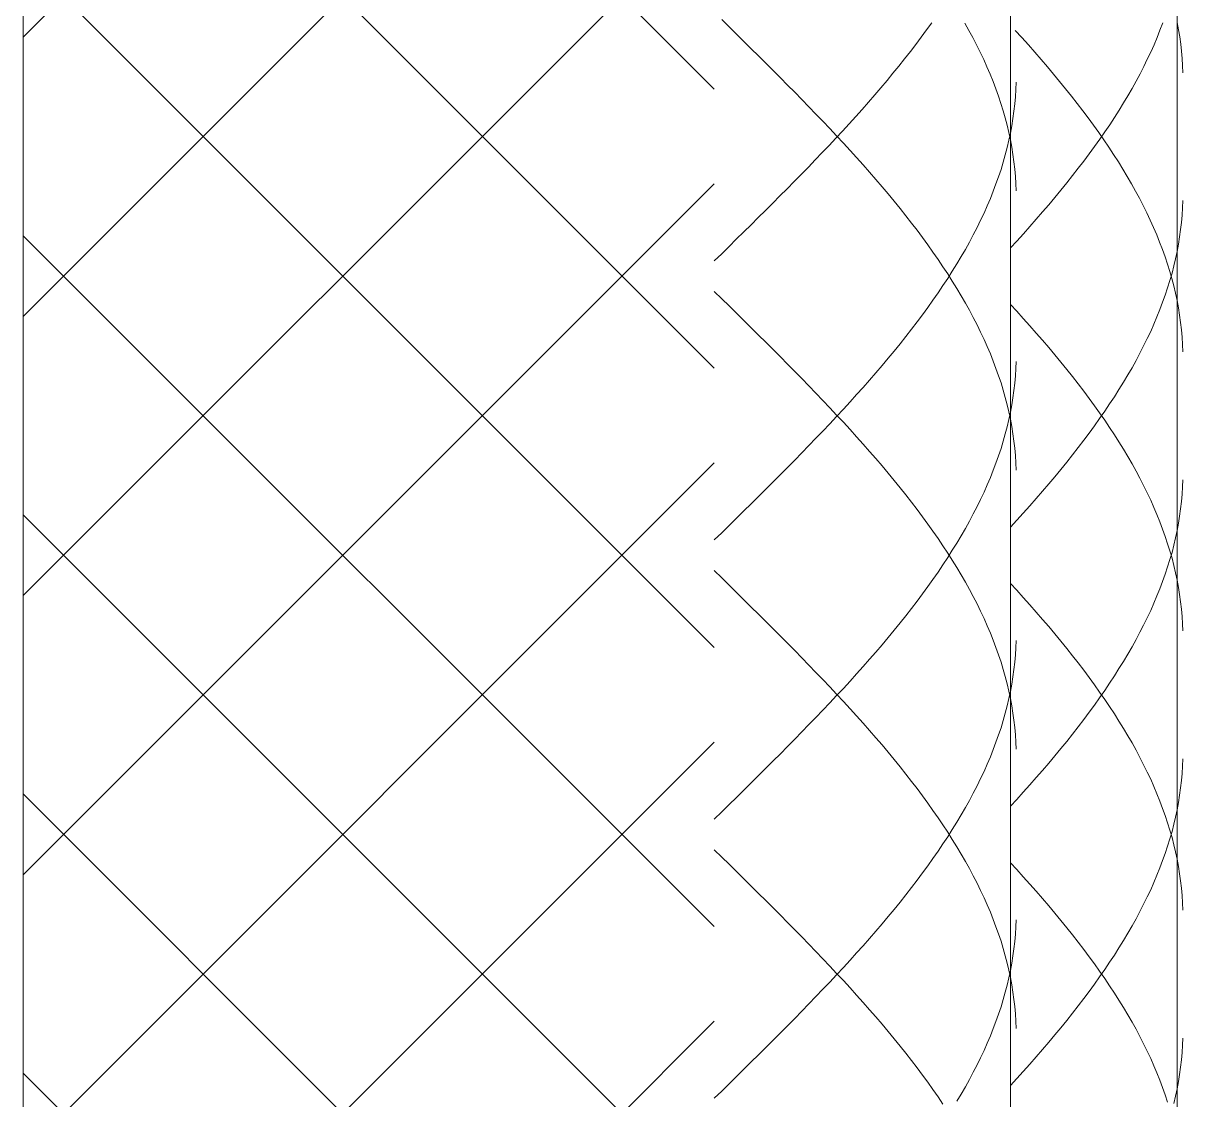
# Model space of a CAD drawing. Header units: millimetres. Extents: x -13140 to 14823, y 100 to 6213.
# Drawn here: x -3827.6 to -3710.1, y 1378.7 to 1487.8 of the extents above; entities that cross this region are included whole.
import ezdxf

# ---------------------------------------------------------------- set-up
doc = ezdxf.new("R2010")
doc.units = ezdxf.units.MM
doc.layers.add('E-LITE-EQPM', color=33, linetype='Continuous', lineweight=9)
doc.layers.add('I-FURN', color=30, linetype='Continuous', lineweight=9)

# ---------------------------------------------------------------- blocks, each defined once
blk = doc.blocks.new('CABECEIRA - CABECEIRA-4354618-ELEVAÇÃO 2 SUÍTE')
at = {"layer": 'I-FURN', "color": 55}
blk.add_line((4025.38, 200), (4025.38, 1600), dxfattribs=at)
blk = doc.blocks.new('FP_37-ELEVAÇÃO 2 SUÍTE')
at = {"layer": 'E-LITE-EQPM'}
for p, q in [((4125.38, 1260), (4125.38, 1490)), ((4096.88, 1487.39), (4096.13, 1488.13)), ((4097.63, 1486.66), (4096.88, 1487.39)), ((4116.35, 1486.34), (4116.88, 1487.08)), ((4116.88, 1487.08), (4117.41, 1487.81)), ((4121.17, 1487.04), (4120.76, 1487.78)), ((4121.57, 1486.3), (4121.17, 1487.04)), ((4098.38, 1485.92), (4097.63, 1486.66)), ((4099.12, 1485.18), (4098.38, 1485.92)), ((4115.8, 1485.61), (4116.35, 1486.34)), ((4121.95, 1485.56), (4121.57, 1486.3)), ((4099.87, 1484.45), (4099.12, 1485.18)), ((4114.66, 1484.15), (4115.24, 1484.88)), ((4115.24, 1484.88), (4115.8, 1485.61)), ((4122.32, 1484.82), (4121.95, 1485.56)), ((4122.67, 1484.08), (4122.32, 1484.82)), ((4100.61, 1483.71), (4099.87, 1484.45)), ((4101.35, 1482.97), (4100.61, 1483.71)), ((4114.08, 1483.42), (4114.66, 1484.15)), ((4123, 1483.34), (4122.67, 1484.08)), ((4102.08, 1482.24), (4101.35, 1482.97)), ((4112.88, 1481.96), (4113.48, 1482.69)), ((4113.48, 1482.69), (4114.08, 1483.42)), ((4123.31, 1482.6), (4123, 1483.34)), ((4123.61, 1481.86), (4123.31, 1482.6)), ((4102.81, 1481.5), (4102.08, 1482.24)), ((4103.54, 1480.77), (4102.81, 1481.5)), ((4111.64, 1480.5), (4112.26, 1481.23)), ((4112.26, 1481.23), (4112.88, 1481.96)), ((4123.89, 1481.12), (4123.61, 1481.86)), ((4124.16, 1480.38), (4123.89, 1481.12)), ((4125.93, 1481.05), (4125.95, 1481.79)), ((4104.26, 1480.03), (4103.54, 1480.77)), ((4104.97, 1479.29), (4104.26, 1480.03)), ((4111, 1479.77), (4111.64, 1480.5)), ((4124.4, 1479.64), (4124.16, 1480.38)), ((4125.81, 1479.58), (4125.88, 1480.31)), ((4125.88, 1480.31), (4125.93, 1481.05)), ((4105.68, 1478.56), (4104.97, 1479.29)), ((4109.7, 1478.3), (4110.36, 1479.03)), ((4110.36, 1479.03), (4111, 1479.77)), ((4124.63, 1478.9), (4124.4, 1479.64)), ((4124.84, 1478.16), (4124.63, 1478.9)), ((4125.63, 1478.11), (4125.73, 1478.84)), ((4125.73, 1478.84), (4125.81, 1479.58)), ((4106.39, 1477.82), (4105.68, 1478.56)), ((4107.08, 1477.08), (4106.39, 1477.82)), ((4109.04, 1477.57), (4109.7, 1478.3)), ((4125.04, 1477.42), (4124.84, 1478.16)), ((4125.51, 1477.37), (4125.63, 1478.11)), ((4107.77, 1476.35), (4107.08, 1477.08)), ((4107.69, 1476.11), (4108.37, 1476.84)), ((4108.37, 1476.84), (4109.04, 1477.57)), ((4125.21, 1476.68), (4125.04, 1477.42)), ((4125.37, 1475.94), (4125.21, 1476.68)), ((4125.22, 1475.9), (4125.37, 1476.63)), ((4125.37, 1476.63), (4125.51, 1477.37)), ((4106.31, 1474.65), (4107, 1475.38)), ((4107, 1475.38), (4107.69, 1476.11)), ((4108.46, 1475.61), (4107.77, 1476.35)), ((4109.13, 1474.88), (4108.46, 1475.61)), ((4125.05, 1475.16), (4125.22, 1475.9)), ((4125.51, 1475.2), (4125.37, 1475.94)), ((4105.61, 1473.92), (4106.31, 1474.65)), ((4109.8, 1474.14), (4109.13, 1474.88)), ((4110.45, 1473.4), (4109.8, 1474.14)), ((4124.65, 1473.69), (4124.85, 1474.42)), ((4124.85, 1474.42), (4125.05, 1475.16)), ((4125.63, 1474.46), (4125.51, 1475.2)), ((4125.73, 1473.72), (4125.63, 1474.46)), ((4104.2, 1472.46), (4104.91, 1473.19)), ((4104.91, 1473.19), (4105.61, 1473.92)), ((4111.1, 1472.67), (4110.45, 1473.4)), ((4124.17, 1472.21), (4124.42, 1472.95)), ((4124.42, 1472.95), (4124.65, 1473.69)), ((4125.81, 1472.98), (4125.73, 1473.72)), ((4125.88, 1472.24), (4125.81, 1472.98)), ((4102.76, 1470.99), (4103.48, 1471.72)), ((4103.48, 1471.72), (4104.2, 1472.46)), ((4111.74, 1471.93), (4111.1, 1472.67)), ((4112.37, 1471.19), (4111.74, 1471.93)), ((4123.91, 1471.48), (4124.17, 1472.21)), ((4125.92, 1471.51), (4125.88, 1472.24)), ((4102.03, 1470.26), (4102.76, 1470.99)), ((4112.99, 1470.46), (4112.37, 1471.19)), ((4123.34, 1470.01), (4123.63, 1470.74)), ((4123.63, 1470.74), (4123.91, 1471.48)), ((4125.95, 1470.77), (4125.92, 1471.51)), ((4100.57, 1468.8), (4101.3, 1469.53)), ((4101.3, 1469.53), (4102.03, 1470.26)), ((4113.6, 1469.72), (4112.99, 1470.46)), ((4114.2, 1468.98), (4113.6, 1469.72)), ((4123.03, 1469.27), (4123.34, 1470.01)), ((4099.84, 1468.07), (4100.57, 1468.8)), ((4114.78, 1468.25), (4114.2, 1468.98)), ((4115.36, 1467.51), (4114.78, 1468.25)), ((4122.35, 1467.8), (4122.7, 1468.53)), ((4122.7, 1468.53), (4123.03, 1469.27)), ((4098.36, 1466.61), (4099.1, 1467.34)), ((4099.1, 1467.34), (4099.84, 1468.07)), ((4115.92, 1466.78), (4115.36, 1467.51)), ((4121.61, 1466.32), (4121.99, 1467.06)), ((4121.99, 1467.06), (4122.35, 1467.8)), ((4096.87, 1465.15), (4097.61, 1465.88)), ((4097.61, 1465.88), (4098.36, 1466.61)), ((4116.47, 1466.04), (4115.92, 1466.78)), ((4117, 1465.3), (4116.47, 1466.04)), ((4121.22, 1465.59), (4121.61, 1466.32)), ((4096.13, 1464.41), (4096.87, 1465.15)), ((4117.53, 1464.57), (4117, 1465.3)), ((4120.38, 1464.12), (4120.81, 1464.85)), ((4120.81, 1464.85), (4121.22, 1465.59)), ((4095.38, 1463.68), (4096.13, 1464.41)), ((4118.04, 1463.83), (4117.53, 1464.57)), ((4118.54, 1463.09), (4118.04, 1463.83)), ((4119.94, 1463.38), (4120.38, 1464.12)), ((4119.02, 1462.36), (4118.54, 1463.09)), ((4119.02, 1461.91), (4119.49, 1462.64)), ((4119.49, 1461.62), (4119.02, 1462.36)), ((4119.49, 1462.64), (4119.94, 1463.38)), ((4118.04, 1460.43), (4118.54, 1461.17)), ((4118.54, 1461.17), (4119.02, 1461.91)), ((4119.94, 1460.89), (4119.49, 1461.62)), ((4096.13, 1459.84), (4095.38, 1460.58)), ((4117.53, 1459.7), (4118.04, 1460.43)), ((4120.38, 1460.15), (4119.94, 1460.89)), ((4120.81, 1459.41), (4120.38, 1460.15)), ((4096.88, 1459.11), (4096.13, 1459.84)), ((4097.63, 1458.37), (4096.88, 1459.11)), ((4116.47, 1458.22), (4117, 1458.96)), ((4117, 1458.96), (4117.53, 1459.7)), ((4121.22, 1458.68), (4120.81, 1459.41)), ((4098.38, 1457.64), (4097.63, 1458.37)), ((4099.12, 1456.9), (4098.38, 1457.64)), ((4115.92, 1457.49), (4116.47, 1458.22)), ((4121.61, 1457.94), (4121.22, 1458.68)), ((4121.99, 1457.2), (4121.61, 1457.94)), ((4099.87, 1456.16), (4099.12, 1456.9)), ((4114.78, 1456.02), (4115.36, 1456.75)), ((4115.36, 1456.75), (4115.92, 1457.49)), ((4122.35, 1456.47), (4121.99, 1457.2)), ((4122.7, 1455.73), (4122.35, 1456.47)), ((4100.61, 1455.43), (4099.87, 1456.16)), ((4101.35, 1454.69), (4100.61, 1455.43)), ((4113.6, 1454.54), (4114.2, 1455.28)), ((4114.2, 1455.28), (4114.78, 1456.02)), ((4123.03, 1454.99), (4122.7, 1455.73)), ((4102.08, 1453.95), (4101.35, 1454.69)), ((4112.99, 1453.81), (4113.6, 1454.54)), ((4123.34, 1454.26), (4123.03, 1454.99)), ((4123.63, 1453.52), (4123.34, 1454.26)), ((4102.81, 1453.22), (4102.08, 1453.95)), ((4103.54, 1452.48), (4102.81, 1453.22)), ((4111.74, 1452.33), (4112.37, 1453.07)), ((4112.37, 1453.07), (4112.99, 1453.81)), ((4123.91, 1452.79), (4123.63, 1453.52)), ((4125.93, 1452.77), (4125.95, 1453.5)), ((4104.26, 1451.75), (4103.54, 1452.48)), ((4104.97, 1451.01), (4104.26, 1451.75)), ((4111.1, 1451.6), (4111.74, 1452.33)), ((4124.17, 1452.05), (4123.91, 1452.79)), ((4124.42, 1451.31), (4124.17, 1452.05)), ((4125.81, 1451.29), (4125.88, 1452.03)), ((4125.88, 1452.03), (4125.93, 1452.77)), ((4105.68, 1450.27), (4104.97, 1451.01)), ((4109.8, 1450.13), (4110.45, 1450.86)), ((4110.45, 1450.86), (4111.1, 1451.6)), ((4124.65, 1450.58), (4124.42, 1451.31)), ((4124.85, 1449.84), (4124.65, 1450.58)), ((4125.73, 1450.56), (4125.81, 1451.29)), ((4106.39, 1449.54), (4105.68, 1450.27)), ((4107.08, 1448.8), (4106.39, 1449.54)), ((4109.13, 1449.39), (4109.8, 1450.13)), ((4125.05, 1449.1), (4124.85, 1449.84)), ((4125.51, 1449.08), (4125.63, 1449.82)), ((4125.63, 1449.82), (4125.73, 1450.56)), ((4107.77, 1448.06), (4107.08, 1448.8)), ((4107.77, 1447.92), (4108.46, 1448.65)), ((4108.46, 1448.65), (4109.13, 1449.39)), ((4125.22, 1448.37), (4125.05, 1449.1)), ((4125.37, 1447.63), (4125.22, 1448.37)), ((4125.22, 1447.61), (4125.37, 1448.35)), ((4125.37, 1448.35), (4125.51, 1449.08)), ((4106.39, 1446.44), (4107.08, 1447.18)), ((4107.08, 1447.18), (4107.77, 1447.92)), ((4108.46, 1447.33), (4107.77, 1448.06)), ((4109.13, 1446.59), (4108.46, 1447.33)), ((4125.05, 1446.88), (4125.22, 1447.61)), ((4125.51, 1446.9), (4125.37, 1447.63)), ((4105.68, 1445.71), (4106.39, 1446.44)), ((4109.8, 1445.85), (4109.13, 1446.59)), ((4124.65, 1445.4), (4124.85, 1446.14)), ((4124.85, 1446.14), (4125.05, 1446.88)), ((4125.63, 1446.16), (4125.51, 1446.9)), ((4125.73, 1445.42), (4125.63, 1446.16)), ((4104.26, 1444.23), (4104.97, 1444.97)), ((4104.97, 1444.97), (4105.68, 1445.71)), ((4110.45, 1445.12), (4109.8, 1445.85)), ((4111.1, 1444.38), (4110.45, 1445.12)), ((4124.42, 1444.67), (4124.65, 1445.4)), ((4125.81, 1444.69), (4125.73, 1445.42)), ((4103.54, 1443.5), (4104.26, 1444.23)), ((4111.74, 1443.65), (4111.1, 1444.38)), ((4112.37, 1442.91), (4111.74, 1443.65)), ((4123.91, 1443.19), (4124.17, 1443.93)), ((4124.17, 1443.93), (4124.42, 1444.67)), ((4125.88, 1443.95), (4125.81, 1444.69)), ((4125.93, 1443.21), (4125.88, 1443.95)), ((4102.08, 1442.03), (4102.81, 1442.76)), ((4102.81, 1442.76), (4103.54, 1443.5)), ((4112.99, 1442.17), (4112.37, 1442.91)), ((4123.34, 1441.72), (4123.63, 1442.46)), ((4123.63, 1442.46), (4123.91, 1443.19)), ((4125.95, 1442.48), (4125.93, 1443.21)), ((4100.61, 1440.55), (4101.35, 1441.29)), ((4101.35, 1441.29), (4102.08, 1442.03)), ((4113.6, 1441.44), (4112.99, 1442.17)), ((4114.2, 1440.7), (4113.6, 1441.44)), ((4123.03, 1440.99), (4123.34, 1441.72)), ((4099.87, 1439.82), (4100.61, 1440.55)), ((4114.78, 1439.96), (4114.2, 1440.7)), ((4122.35, 1439.51), (4122.7, 1440.25)), ((4122.7, 1440.25), (4123.03, 1440.99)), ((4098.38, 1438.34), (4099.12, 1439.08)), ((4099.12, 1439.08), (4099.87, 1439.82)), ((4115.36, 1439.23), (4114.78, 1439.96)), ((4115.92, 1438.49), (4115.36, 1439.23)), ((4121.99, 1438.78), (4122.35, 1439.51)), ((4097.63, 1437.61), (4098.38, 1438.34)), ((4116.47, 1437.76), (4115.92, 1438.49)), ((4117, 1437.02), (4116.47, 1437.76)), ((4121.22, 1437.3), (4121.61, 1438.04)), ((4121.61, 1438.04), (4121.99, 1438.78)), ((4096.13, 1436.14), (4096.88, 1436.87)), ((4096.88, 1436.87), (4097.63, 1437.61)), ((4117.53, 1436.28), (4117, 1437.02)), ((4120.38, 1435.83), (4120.81, 1436.57)), ((4120.81, 1436.57), (4121.22, 1437.3)), ((4095.38, 1435.4), (4096.13, 1436.14)), ((4118.04, 1435.55), (4117.53, 1436.28)), ((4118.54, 1434.81), (4118.04, 1435.55)), ((4119.94, 1435.09), (4120.38, 1435.83)), ((4119.02, 1434.07), (4118.54, 1434.81)), ((4119.02, 1433.62), (4119.49, 1434.36)), ((4119.49, 1434.36), (4119.94, 1435.09)), ((4118.54, 1432.89), (4119.02, 1433.62)), ((4119.49, 1433.34), (4119.02, 1434.07)), ((4119.94, 1432.6), (4119.49, 1433.34)), ((4096.13, 1431.56), (4095.38, 1432.3)), ((4117.53, 1431.41), (4118.04, 1432.15)), ((4118.04, 1432.15), (4118.54, 1432.89)), ((4120.38, 1431.86), (4119.94, 1432.6)), ((4120.81, 1431.13), (4120.38, 1431.86)), ((4096.88, 1430.82), (4096.13, 1431.56)), ((4097.63, 1430.09), (4096.88, 1430.82)), ((4116.47, 1429.94), (4117, 1430.68)), ((4117, 1430.68), (4117.53, 1431.41)), ((4121.22, 1430.39), (4120.81, 1431.13)), ((4098.38, 1429.35), (4097.63, 1430.09)), ((4115.92, 1429.2), (4116.47, 1429.94)), ((4121.61, 1429.66), (4121.22, 1430.39)), ((4121.99, 1428.92), (4121.61, 1429.66)), ((4099.12, 1428.61), (4098.38, 1429.35)), ((4099.87, 1427.88), (4099.12, 1428.61)), ((4114.78, 1427.73), (4115.36, 1428.47)), ((4115.36, 1428.47), (4115.92, 1429.2)), ((4122.35, 1428.18), (4121.99, 1428.92)), ((4100.61, 1427.14), (4099.87, 1427.88)), ((4101.35, 1426.41), (4100.61, 1427.14)), ((4114.2, 1427), (4114.78, 1427.73)), ((4122.7, 1427.45), (4122.35, 1428.18)), ((4123.03, 1426.71), (4122.7, 1427.45)), ((4102.08, 1425.67), (4101.35, 1426.41)), ((4112.99, 1425.52), (4113.6, 1426.26)), ((4113.6, 1426.26), (4114.2, 1427)), ((4123.34, 1425.97), (4123.03, 1426.71)), ((4123.63, 1425.24), (4123.34, 1425.97)), ((4102.81, 1424.93), (4102.08, 1425.67)), ((4103.54, 1424.2), (4102.81, 1424.93)), ((4111.74, 1424.05), (4112.37, 1424.79)), ((4112.37, 1424.79), (4112.99, 1425.52)), ((4123.91, 1424.5), (4123.63, 1425.24)), ((4125.93, 1424.48), (4125.95, 1425.22)), ((4104.26, 1423.46), (4103.54, 1424.2)), ((4111.1, 1423.31), (4111.74, 1424.05)), ((4124.17, 1423.77), (4123.91, 1424.5)), ((4124.42, 1423.03), (4124.17, 1423.77)), ((4125.81, 1423.01), (4125.88, 1423.75)), ((4125.88, 1423.75), (4125.93, 1424.48)), ((4104.97, 1422.72), (4104.26, 1423.46)), ((4105.68, 1421.99), (4104.97, 1422.72)), ((4109.8, 1421.84), (4110.45, 1422.58)), ((4110.45, 1422.58), (4111.1, 1423.31)), ((4124.65, 1422.29), (4124.42, 1423.03)), ((4125.73, 1422.27), (4125.81, 1423.01)), ((4106.39, 1421.25), (4105.68, 1421.99)), ((4107.08, 1420.52), (4106.39, 1421.25)), ((4109.13, 1421.1), (4109.8, 1421.84)), ((4124.85, 1421.56), (4124.65, 1422.29)), ((4125.05, 1420.82), (4124.85, 1421.56)), ((4125.51, 1420.8), (4125.63, 1421.54)), ((4125.63, 1421.54), (4125.73, 1422.27)), ((4107.77, 1419.78), (4107.08, 1420.52)), ((4107.77, 1419.63), (4108.46, 1420.37)), ((4108.46, 1420.37), (4109.13, 1421.1)), ((4125.22, 1420.08), (4125.05, 1420.82)), ((4125.37, 1419.35), (4125.22, 1420.08)), ((4125.22, 1419.33), (4125.37, 1420.06)), ((4125.37, 1420.06), (4125.51, 1420.8)), ((4106.39, 1418.16), (4107.08, 1418.9)), ((4107.08, 1418.9), (4107.77, 1419.63)), ((4108.46, 1419.04), (4107.77, 1419.78)), ((4109.13, 1418.31), (4108.46, 1419.04)), ((4125.05, 1418.59), (4125.22, 1419.33)), ((4125.51, 1418.61), (4125.37, 1419.35)), ((4105.68, 1417.42), (4106.39, 1418.16)), ((4109.8, 1417.57), (4109.13, 1418.31)), ((4124.65, 1417.12), (4124.85, 1417.85)), ((4124.85, 1417.85), (4125.05, 1418.59)), ((4125.63, 1417.87), (4125.51, 1418.61)), ((4125.73, 1417.14), (4125.63, 1417.87)), ((4104.26, 1415.95), (4104.97, 1416.69)), ((4104.97, 1416.69), (4105.68, 1417.42)), ((4110.45, 1416.83), (4109.8, 1417.57)), ((4111.1, 1416.1), (4110.45, 1416.83)), ((4124.42, 1416.38), (4124.65, 1417.12)), ((4125.81, 1416.4), (4125.73, 1417.14)), ((4103.54, 1415.21), (4104.26, 1415.95)), ((4111.74, 1415.36), (4111.1, 1416.1)), ((4112.37, 1414.63), (4111.74, 1415.36)), ((4123.91, 1414.91), (4124.17, 1415.65)), ((4124.17, 1415.65), (4124.42, 1416.38)), ((4125.88, 1415.67), (4125.81, 1416.4)), ((4125.93, 1414.93), (4125.88, 1415.67)), ((4102.08, 1413.74), (4102.81, 1414.48)), ((4102.81, 1414.48), (4103.54, 1415.21)), ((4112.99, 1413.89), (4112.37, 1414.63)), ((4123.34, 1413.44), (4123.63, 1414.17)), ((4123.63, 1414.17), (4123.91, 1414.91)), ((4125.95, 1414.19), (4125.93, 1414.93)), ((4100.61, 1412.27), (4101.35, 1413.01)), ((4101.35, 1413.01), (4102.08, 1413.74)), ((4113.6, 1413.15), (4112.99, 1413.89)), ((4114.2, 1412.42), (4113.6, 1413.15)), ((4123.03, 1412.7), (4123.34, 1413.44)), ((4099.87, 1411.53), (4100.61, 1412.27)), ((4114.78, 1411.68), (4114.2, 1412.42)), ((4122.35, 1411.23), (4122.7, 1411.96)), ((4122.7, 1411.96), (4123.03, 1412.7)), ((4098.38, 1410.06), (4099.12, 1410.8)), ((4099.12, 1410.8), (4099.87, 1411.53)), ((4115.36, 1410.94), (4114.78, 1411.68)), ((4115.92, 1410.21), (4115.36, 1410.94)), ((4121.99, 1410.49), (4122.35, 1411.23)), ((4097.63, 1409.32), (4098.38, 1410.06)), ((4116.47, 1409.47), (4115.92, 1410.21)), ((4117, 1408.73), (4116.47, 1409.47)), ((4121.22, 1409.02), (4121.61, 1409.76)), ((4121.61, 1409.76), (4121.99, 1410.49)), ((4096.13, 1407.85), (4096.88, 1408.59)), ((4096.88, 1408.59), (4097.63, 1409.32)), ((4117.53, 1408), (4117, 1408.73)), ((4120.38, 1407.55), (4120.81, 1408.28)), ((4120.81, 1408.28), (4121.22, 1409.02)), ((4095.38, 1407.11), (4096.13, 1407.85)), ((4118.04, 1407.26), (4117.53, 1408)), ((4118.54, 1406.53), (4118.04, 1407.26)), ((4119.94, 1406.81), (4120.38, 1407.55)), ((4119.02, 1405.79), (4118.54, 1406.53)), ((4119.02, 1405.34), (4119.49, 1406.07)), ((4119.49, 1406.07), (4119.94, 1406.81)), ((4118.54, 1404.6), (4119.02, 1405.34)), ((4119.49, 1405.05), (4119.02, 1405.79)), ((4119.94, 1404.32), (4119.49, 1405.05)), ((4096.13, 1403.28), (4095.38, 1404.01)), ((4117.53, 1403.13), (4118.04, 1403.87)), ((4118.04, 1403.87), (4118.54, 1404.6)), ((4120.38, 1403.58), (4119.94, 1404.32)), ((4096.88, 1402.54), (4096.13, 1403.28)), ((4097.63, 1401.8), (4096.88, 1402.54)), ((4117, 1402.39), (4117.53, 1403.13)), ((4120.81, 1402.84), (4120.38, 1403.58)), ((4121.22, 1402.11), (4120.81, 1402.84)), ((4098.38, 1401.07), (4097.63, 1401.8)), ((4115.92, 1400.92), (4116.47, 1401.66)), ((4116.47, 1401.66), (4117, 1402.39)), ((4121.61, 1401.37), (4121.22, 1402.11)), ((4121.99, 1400.64), (4121.61, 1401.37)), ((4099.12, 1400.33), (4098.38, 1401.07)), ((4099.87, 1399.59), (4099.12, 1400.33)), ((4114.78, 1399.45), (4115.36, 1400.18)), ((4115.36, 1400.18), (4115.92, 1400.92)), ((4122.35, 1399.9), (4121.99, 1400.64)), ((4100.61, 1398.86), (4099.87, 1399.59)), ((4114.2, 1398.71), (4114.78, 1399.45)), ((4122.7, 1399.16), (4122.35, 1399.9)), ((4123.03, 1398.43), (4122.7, 1399.16)), ((4101.35, 1398.12), (4100.61, 1398.86)), ((4102.08, 1397.39), (4101.35, 1398.12)), ((4112.99, 1397.24), (4113.6, 1397.97)), ((4113.6, 1397.97), (4114.2, 1398.71)), ((4123.34, 1397.69), (4123.03, 1398.43)), ((4102.81, 1396.65), (4102.08, 1397.39)), ((4103.54, 1395.91), (4102.81, 1396.65)), ((4112.37, 1396.5), (4112.99, 1397.24)), ((4123.63, 1396.95), (4123.34, 1397.69)), ((4123.91, 1396.22), (4123.63, 1396.95)), ((4125.93, 1396.2), (4125.95, 1396.93)), ((4104.26, 1395.18), (4103.54, 1395.91)), ((4111.1, 1395.03), (4111.74, 1395.77)), ((4111.74, 1395.77), (4112.37, 1396.5)), ((4124.17, 1395.48), (4123.91, 1396.22)), ((4124.42, 1394.74), (4124.17, 1395.48)), ((4125.81, 1394.72), (4125.88, 1395.46)), ((4125.88, 1395.46), (4125.93, 1396.2)), ((4104.97, 1394.44), (4104.26, 1395.18)), ((4105.68, 1393.7), (4104.97, 1394.44)), ((4109.8, 1393.56), (4110.45, 1394.29)), ((4110.45, 1394.29), (4111.1, 1395.03)), ((4124.65, 1394.01), (4124.42, 1394.74)), ((4125.73, 1393.99), (4125.81, 1394.72)), ((4106.39, 1392.97), (4105.68, 1393.7)), ((4109.13, 1392.82), (4109.8, 1393.56)), ((4124.85, 1393.27), (4124.65, 1394.01)), ((4125.05, 1392.54), (4124.85, 1393.27)), ((4125.51, 1392.52), (4125.63, 1393.25)), ((4125.63, 1393.25), (4125.73, 1393.99)), ((4107.08, 1392.23), (4106.39, 1392.97)), ((4107.77, 1391.49), (4107.08, 1392.23)), ((4107.77, 1391.35), (4108.46, 1392.08)), ((4108.46, 1392.08), (4109.13, 1392.82)), ((4125.22, 1391.8), (4125.05, 1392.54)), ((4125.37, 1391.78), (4125.51, 1392.52)), ((4107.08, 1390.61), (4107.77, 1391.35)), ((4108.46, 1390.76), (4107.77, 1391.49)), ((4109.13, 1390.02), (4108.46, 1390.76)), ((4125.05, 1390.31), (4125.22, 1391.04)), ((4125.37, 1391.06), (4125.22, 1391.8)), ((4125.22, 1391.04), (4125.37, 1391.78)), ((4125.51, 1390.33), (4125.37, 1391.06)), ((4105.68, 1389.14), (4106.39, 1389.88)), ((4106.39, 1389.88), (4107.08, 1390.61)), ((4109.8, 1389.29), (4109.13, 1390.02)), ((4124.65, 1388.83), (4124.85, 1389.57)), ((4124.85, 1389.57), (4125.05, 1390.31)), ((4125.63, 1389.59), (4125.51, 1390.33)), ((4125.73, 1388.85), (4125.63, 1389.59)), ((4104.26, 1387.67), (4104.97, 1388.4)), ((4104.97, 1388.4), (4105.68, 1389.14)), ((4110.45, 1388.55), (4109.8, 1389.29)), ((4111.1, 1387.81), (4110.45, 1388.55)), ((4124.42, 1388.1), (4124.65, 1388.83)), ((4125.81, 1388.12), (4125.73, 1388.85)), ((4103.54, 1386.93), (4104.26, 1387.67)), ((4111.74, 1387.08), (4111.1, 1387.81)), ((4123.91, 1386.63), (4124.17, 1387.36)), ((4124.17, 1387.36), (4124.42, 1388.1)), ((4125.88, 1387.38), (4125.81, 1388.12)), ((4125.93, 1386.65), (4125.88, 1387.38)), ((4102.08, 1385.46), (4102.81, 1386.19)), ((4102.81, 1386.19), (4103.54, 1386.93)), ((4112.37, 1386.34), (4111.74, 1387.08)), ((4112.99, 1385.6), (4112.37, 1386.34)), ((4123.63, 1385.89), (4123.91, 1386.63)), ((4125.95, 1385.91), (4125.93, 1386.65)), ((4101.35, 1384.72), (4102.08, 1385.46)), ((4113.6, 1384.87), (4112.99, 1385.6)), ((4114.2, 1384.13), (4113.6, 1384.87)), ((4123.03, 1384.42), (4123.34, 1385.15)), ((4123.34, 1385.15), (4123.63, 1385.89)), ((4099.87, 1383.25), (4100.61, 1383.98)), ((4100.61, 1383.98), (4101.35, 1384.72)), ((4114.78, 1383.4), (4114.2, 1384.13)), ((4122.35, 1382.94), (4122.7, 1383.68)), ((4122.7, 1383.68), (4123.03, 1384.42)), ((4098.38, 1381.78), (4099.12, 1382.51)), ((4099.12, 1382.51), (4099.87, 1383.25)), ((4115.36, 1382.66), (4114.78, 1383.4)), ((4115.92, 1381.92), (4115.36, 1382.66)), ((4121.99, 1382.21), (4122.35, 1382.94)), ((4097.63, 1381.04), (4098.38, 1381.78)), ((4116.47, 1381.19), (4115.92, 1381.92)), ((4121.22, 1380.73), (4121.61, 1381.47)), ((4121.61, 1381.47), (4121.99, 1382.21)), ((4096.13, 1379.57), (4096.88, 1380.3)), ((4096.88, 1380.3), (4097.63, 1381.04)), ((4117, 1380.45), (4116.47, 1381.19)), ((4117.53, 1379.71), (4117, 1380.45)), ((4120.81, 1380), (4121.22, 1380.73)), ((4095.38, 1378.83), (4096.13, 1379.57)), ((4118.04, 1378.98), (4117.53, 1379.71)), ((4118.54, 1378.24), (4118.04, 1378.98)), ((4119.94, 1378.53), (4120.38, 1379.26)), ((4120.38, 1379.26), (4120.81, 1380))]:
    blk.add_line(p, q, dxfattribs=at)
blk = doc.blocks.new('ARANDELA PRAINHA  - ARANDELA PRAINHA -4649114-ELEVAÇÃO 2 SUÍTE')
at = {"layer": 'E-LITE-EQPM'}
h = blk.add_hatch(dxfattribs=at)
h.set_pattern_fill('FP_12', color=256, style=0, pattern_type=2)
h.set_pattern_definition([(45, (4025.38, 1250), (-14.1421, 14.1421), []), (135, (4025.38, 1250), (-14.1421, -14.1421), [])])
h.paths.add_polyline_path([(4025.38, 1260), (4095.38, 1260), (4095.38, 1490), (4025.38, 1490), (4025.38, 1283.66)])
blk.add_blockref('FP_37-ELEVAÇÃO 2 SUÍTE', (0, 0), dxfattribs=at)
blk = doc.blocks.new('FP_38-ELEVAÇÃO 2 SUÍTE')
at = {"layer": 'E-LITE-EQPM'}
for p, q in [((4142.26, 1260), (4142.26, 1490)), ((4126.53, 1486.3), (4125.86, 1487.04)), ((4140.23, 1486.32), (4140.52, 1487.05)), ((4140.52, 1487.05), (4140.8, 1487.79)), ((4142.41, 1487.1), (4142.27, 1487.82)), ((4142.52, 1486.37), (4142.41, 1487.1)), ((4127.19, 1485.56), (4126.53, 1486.3)), ((4139.92, 1485.58), (4140.23, 1486.32)), ((4142.62, 1485.65), (4142.52, 1486.37)), ((4127.84, 1484.82), (4127.19, 1485.56)), ((4128.49, 1484.08), (4127.84, 1484.82)), ((4139.24, 1484.11), (4139.59, 1484.84)), ((4139.59, 1484.84), (4139.92, 1485.58)), ((4142.7, 1484.92), (4142.62, 1485.65)), ((4142.76, 1484.2), (4142.7, 1484.92)), ((4129.12, 1483.34), (4128.49, 1484.08)), ((4138.88, 1483.37), (4139.24, 1484.11)), ((4142.81, 1483.47), (4142.76, 1484.2)), ((4142.83, 1482.74), (4142.81, 1483.47)), ((4129.75, 1482.6), (4129.12, 1483.34)), ((4130.36, 1481.86), (4129.75, 1482.6)), ((4138.11, 1481.9), (4138.5, 1482.63)), ((4138.5, 1482.63), (4138.88, 1483.37)), ((4130.96, 1481.12), (4130.36, 1481.86)), ((4131.55, 1480.38), (4130.96, 1481.12)), ((4137.27, 1480.42), (4137.7, 1481.16)), ((4137.7, 1481.16), (4138.11, 1481.9)), ((4132.13, 1479.64), (4131.55, 1480.38)), ((4136.83, 1479.69), (4137.27, 1480.42)), ((4132.7, 1478.9), (4132.13, 1479.64)), ((4133.26, 1478.16), (4132.7, 1478.9)), ((4135.91, 1478.21), (4136.38, 1478.95)), ((4136.38, 1478.95), (4136.83, 1479.69)), ((4133.8, 1477.42), (4133.26, 1478.16)), ((4135.43, 1477.48), (4135.91, 1478.21)), ((4134.33, 1476.68), (4133.8, 1477.42)), ((4134.84, 1475.94), (4134.33, 1476.68)), ((4134.42, 1476), (4134.93, 1476.74)), ((4134.93, 1476.74), (4135.43, 1477.48)), ((4133.36, 1474.53), (4133.9, 1475.27)), ((4133.9, 1475.27), (4134.42, 1476)), ((4135.34, 1475.2), (4134.84, 1475.94)), ((4132.81, 1473.79), (4133.36, 1474.53)), ((4135.83, 1474.46), (4135.34, 1475.2)), ((4136.31, 1473.72), (4135.83, 1474.46)), ((4131.67, 1472.32), (4132.25, 1473.06)), ((4132.25, 1473.06), (4132.81, 1473.79)), ((4136.76, 1472.98), (4136.31, 1473.72)), ((4137.21, 1472.24), (4136.76, 1472.98)), ((4131.09, 1471.58), (4131.67, 1472.32)), ((4137.64, 1471.5), (4137.21, 1472.24)), ((4129.88, 1470.11), (4130.49, 1470.85)), ((4130.49, 1470.85), (4131.09, 1471.58)), ((4138.05, 1470.76), (4137.64, 1471.5)), ((4138.45, 1470.02), (4138.05, 1470.76)), ((4128.63, 1468.64), (4129.26, 1469.37)), ((4129.26, 1469.37), (4129.88, 1470.11)), ((4138.83, 1469.28), (4138.45, 1470.02)), ((4142.81, 1469.06), (4142.83, 1469.79)), ((4127.99, 1467.9), (4128.63, 1468.64)), ((4139.2, 1468.54), (4138.83, 1469.28)), ((4139.54, 1467.8), (4139.2, 1468.54)), ((4142.7, 1467.58), (4142.76, 1468.32)), ((4142.76, 1468.32), (4142.81, 1469.06)), ((4126.69, 1466.42), (4127.34, 1467.16)), ((4127.34, 1467.16), (4127.99, 1467.9)), ((4139.88, 1467.06), (4139.54, 1467.8)), ((4140.19, 1466.32), (4139.88, 1467.06)), ((4142.61, 1466.85), (4142.7, 1467.58)), ((4126.02, 1465.69), (4126.69, 1466.42)), ((4140.49, 1465.58), (4140.19, 1466.32)), ((4142.39, 1465.38), (4142.51, 1466.11)), ((4142.51, 1466.11), (4142.61, 1466.85)), ((4125.38, 1464.99), (4126.02, 1465.69)), ((4140.77, 1464.84), (4140.49, 1465.58)), ((4141.04, 1464.1), (4140.77, 1464.84)), ((4142.26, 1464.64), (4142.39, 1465.38)), ((4141.28, 1463.36), (4141.04, 1464.1)), ((4141.93, 1463.17), (4142.1, 1463.9)), ((4142.1, 1463.9), (4142.26, 1464.64)), ((4141.51, 1462.62), (4141.28, 1463.36)), ((4141.72, 1461.88), (4141.51, 1462.62)), ((4141.53, 1461.69), (4141.74, 1462.43)), ((4141.74, 1462.43), (4141.93, 1463.17)), ((4141.3, 1460.96), (4141.53, 1461.69)), ((4141.92, 1461.14), (4141.72, 1461.88)), ((4140.79, 1459.49), (4141.06, 1460.22)), ((4141.06, 1460.22), (4141.3, 1460.96)), ((4142.09, 1460.4), (4141.92, 1461.14)), ((4142.25, 1459.65), (4142.09, 1460.4)), ((4126.01, 1458.58), (4125.38, 1459.27)), ((4140.52, 1458.75), (4140.79, 1459.49)), ((4142.39, 1458.91), (4142.25, 1459.65)), ((4142.51, 1458.17), (4142.39, 1458.91)), ((4126.68, 1457.85), (4126.01, 1458.58)), ((4127.34, 1457.11), (4126.68, 1457.85)), ((4139.91, 1457.28), (4140.22, 1458.01)), ((4140.22, 1458.01), (4140.52, 1458.75)), ((4142.61, 1457.43), (4142.51, 1458.17)), ((4127.98, 1456.37), (4127.34, 1457.11)), ((4139.23, 1455.8), (4139.58, 1456.54)), ((4139.58, 1456.54), (4139.91, 1457.28)), ((4142.69, 1456.69), (4142.61, 1457.43)), ((4142.76, 1455.95), (4142.69, 1456.69)), ((4128.62, 1455.64), (4127.98, 1456.37)), ((4129.25, 1454.9), (4128.62, 1455.64)), ((4138.87, 1455.07), (4139.23, 1455.8)), ((4142.81, 1455.21), (4142.76, 1455.95)), ((4129.87, 1454.17), (4129.25, 1454.9)), ((4130.48, 1453.43), (4129.87, 1454.17)), ((4138.1, 1453.59), (4138.49, 1454.33)), ((4138.49, 1454.33), (4138.87, 1455.07)), ((4142.83, 1454.47), (4142.81, 1455.21)), ((4131.08, 1452.69), (4130.48, 1453.43)), ((4137.69, 1452.86), (4138.1, 1453.59)), ((4131.66, 1451.96), (4131.08, 1452.69)), ((4132.24, 1451.22), (4131.66, 1451.96)), ((4136.83, 1451.39), (4137.26, 1452.12)), ((4137.26, 1452.12), (4137.69, 1452.86)), ((4132.8, 1450.48), (4132.24, 1451.22)), ((4135.9, 1449.91), (4136.37, 1450.65)), ((4136.37, 1450.65), (4136.83, 1451.39)), ((4133.35, 1449.75), (4132.8, 1450.48)), ((4133.89, 1449.01), (4133.35, 1449.75)), ((4135.42, 1449.18), (4135.9, 1449.91)), ((4134.41, 1448.28), (4133.89, 1449.01)), ((4134.41, 1447.7), (4134.92, 1448.44)), ((4134.92, 1447.54), (4134.41, 1448.28)), ((4134.92, 1448.44), (4135.42, 1449.18)), ((4133.89, 1446.97), (4134.41, 1447.7)), ((4135.42, 1446.8), (4134.92, 1447.54)), ((4132.8, 1445.5), (4133.35, 1446.23)), ((4133.35, 1446.23), (4133.89, 1446.97)), ((4135.9, 1446.07), (4135.42, 1446.8)), ((4136.37, 1445.33), (4135.9, 1446.07)), ((4131.66, 1444.02), (4132.24, 1444.76)), ((4132.24, 1444.76), (4132.8, 1445.5)), ((4136.83, 1444.59), (4136.37, 1445.33)), ((4131.08, 1443.29), (4131.66, 1444.02)), ((4137.26, 1443.86), (4136.83, 1444.59)), ((4137.69, 1443.12), (4137.26, 1443.86)), ((4129.87, 1441.81), (4130.48, 1442.55)), ((4130.48, 1442.55), (4131.08, 1443.29)), ((4138.1, 1442.38), (4137.69, 1443.12)), ((4138.49, 1441.65), (4138.1, 1442.38)), ((4129.25, 1441.08), (4129.87, 1441.81)), ((4138.87, 1440.91), (4138.49, 1441.65)), ((4142.81, 1440.77), (4142.83, 1441.51)), ((4127.98, 1439.61), (4128.62, 1440.34)), ((4128.62, 1440.34), (4129.25, 1441.08)), ((4139.23, 1440.18), (4138.87, 1440.91)), ((4139.58, 1439.44), (4139.23, 1440.18)), ((4142.7, 1439.3), (4142.76, 1440.04)), ((4142.76, 1440.04), (4142.81, 1440.77)), ((4126.68, 1438.13), (4127.34, 1438.87)), ((4127.34, 1438.87), (4127.98, 1439.61)), ((4139.91, 1438.7), (4139.58, 1439.44)), ((4142.61, 1438.56), (4142.7, 1439.3)), ((4126.01, 1437.4), (4126.68, 1438.13)), ((4140.22, 1437.97), (4139.91, 1438.7)), ((4140.52, 1437.23), (4140.22, 1437.97)), ((4142.39, 1437.09), (4142.51, 1437.83)), ((4142.51, 1437.83), (4142.61, 1438.56)), ((4125.38, 1436.71), (4126.01, 1437.4)), ((4140.79, 1436.49), (4140.52, 1437.23)), ((4141.06, 1435.76), (4140.79, 1436.49)), ((4142.26, 1436.36), (4142.39, 1437.09)), ((4141.3, 1435.02), (4141.06, 1435.76)), ((4141.93, 1434.88), (4142.1, 1435.62)), ((4142.1, 1435.62), (4142.26, 1436.36)), ((4141.53, 1434.29), (4141.3, 1435.02)), ((4141.74, 1433.55), (4141.53, 1434.29)), ((4141.53, 1433.41), (4141.74, 1434.15)), ((4141.74, 1434.15), (4141.93, 1434.88)), ((4141.3, 1432.67), (4141.53, 1433.41)), ((4141.93, 1432.81), (4141.74, 1433.55)), ((4140.79, 1431.2), (4141.06, 1431.94)), ((4141.06, 1431.94), (4141.3, 1432.67)), ((4142.1, 1432.08), (4141.93, 1432.81)), ((4142.26, 1431.34), (4142.1, 1432.08)), ((4126.01, 1430.3), (4125.38, 1430.99)), ((4140.52, 1430.46), (4140.79, 1431.2)), ((4142.39, 1430.6), (4142.26, 1431.34)), ((4142.51, 1429.87), (4142.39, 1430.6)), ((4126.68, 1429.56), (4126.01, 1430.3)), ((4127.34, 1428.83), (4126.68, 1429.56)), ((4139.91, 1428.99), (4140.22, 1429.73)), ((4140.22, 1429.73), (4140.52, 1430.46)), ((4142.61, 1429.13), (4142.51, 1429.87)), ((4127.98, 1428.09), (4127.34, 1428.83)), ((4139.23, 1427.52), (4139.58, 1428.26)), ((4139.58, 1428.26), (4139.91, 1428.99)), ((4142.7, 1428.39), (4142.61, 1429.13)), ((4142.76, 1427.66), (4142.7, 1428.39)), ((4128.62, 1427.35), (4127.98, 1428.09)), ((4129.25, 1426.62), (4128.62, 1427.35)), ((4138.87, 1426.78), (4139.23, 1427.52)), ((4142.81, 1426.92), (4142.76, 1427.66)), ((4129.87, 1425.88), (4129.25, 1426.62)), ((4138.1, 1425.31), (4138.49, 1426.05)), ((4138.49, 1426.05), (4138.87, 1426.78)), ((4142.83, 1426.19), (4142.81, 1426.92)), ((4130.48, 1425.15), (4129.87, 1425.88)), ((4131.08, 1424.41), (4130.48, 1425.15)), ((4137.69, 1424.57), (4138.1, 1425.31)), ((4131.66, 1423.67), (4131.08, 1424.41)), ((4132.24, 1422.94), (4131.66, 1423.67)), ((4136.83, 1423.1), (4137.26, 1423.84)), ((4137.26, 1423.84), (4137.69, 1424.57)), ((4132.8, 1422.2), (4132.24, 1422.94)), ((4136.37, 1422.37), (4136.83, 1423.1)), ((4133.35, 1421.46), (4132.8, 1422.2)), ((4133.89, 1420.73), (4133.35, 1421.46)), ((4135.42, 1420.89), (4135.9, 1421.63)), ((4135.9, 1421.63), (4136.37, 1422.37)), ((4134.41, 1419.99), (4133.89, 1420.73)), ((4134.41, 1419.42), (4134.92, 1420.16)), ((4134.92, 1420.16), (4135.42, 1420.89)), ((4133.89, 1418.68), (4134.41, 1419.42)), ((4134.92, 1419.25), (4134.41, 1419.99)), ((4135.42, 1418.52), (4134.92, 1419.25)), ((4132.8, 1417.21), (4133.35, 1417.95)), ((4133.35, 1417.95), (4133.89, 1418.68)), ((4135.9, 1417.78), (4135.42, 1418.52)), ((4136.37, 1417.05), (4135.9, 1417.78)), ((4132.24, 1416.47), (4132.8, 1417.21)), ((4136.83, 1416.31), (4136.37, 1417.05)), ((4131.08, 1415), (4131.66, 1415.74)), ((4131.66, 1415.74), (4132.24, 1416.47)), ((4137.26, 1415.57), (4136.83, 1416.31)), ((4137.69, 1414.84), (4137.26, 1415.57)), ((4129.87, 1413.53), (4130.48, 1414.27)), ((4130.48, 1414.27), (4131.08, 1415)), ((4138.1, 1414.1), (4137.69, 1414.84)), ((4129.25, 1412.79), (4129.87, 1413.53)), ((4138.49, 1413.36), (4138.1, 1414.1)), ((4138.87, 1412.63), (4138.49, 1413.36)), ((4142.81, 1412.49), (4142.83, 1413.23)), ((4127.98, 1411.32), (4128.62, 1412.06)), ((4128.62, 1412.06), (4129.25, 1412.79)), ((4139.23, 1411.89), (4138.87, 1412.63)), ((4139.58, 1411.16), (4139.23, 1411.89)), ((4142.76, 1411.75), (4142.81, 1412.49)), ((4127.34, 1410.58), (4127.98, 1411.32)), ((4139.91, 1410.42), (4139.58, 1411.16)), ((4142.61, 1410.28), (4142.7, 1411.02)), ((4142.7, 1411.02), (4142.76, 1411.75)), ((4126.01, 1409.11), (4126.68, 1409.85)), ((4126.68, 1409.85), (4127.34, 1410.58)), ((4140.22, 1409.68), (4139.91, 1410.42)), ((4140.52, 1408.95), (4140.22, 1409.68)), ((4142.39, 1408.81), (4142.51, 1409.54)), ((4142.51, 1409.54), (4142.61, 1410.28)), ((4125.38, 1408.42), (4126.01, 1409.11)), ((4140.79, 1408.21), (4140.52, 1408.95)), ((4142.26, 1408.07), (4142.39, 1408.81)), ((4141.06, 1407.47), (4140.79, 1408.21)), ((4141.3, 1406.74), (4141.06, 1407.47)), ((4141.93, 1406.6), (4142.1, 1407.33)), ((4142.1, 1407.33), (4142.26, 1408.07)), ((4141.53, 1406), (4141.3, 1406.74)), ((4141.74, 1405.26), (4141.53, 1406)), ((4141.74, 1405.86), (4141.93, 1406.6)), ((4141.3, 1404.39), (4141.53, 1405.13)), ((4141.53, 1405.13), (4141.74, 1405.86)), ((4141.93, 1404.53), (4141.74, 1405.26)), ((4140.79, 1402.92), (4141.06, 1403.65)), ((4141.06, 1403.65), (4141.3, 1404.39)), ((4142.1, 1403.79), (4141.93, 1404.53)), ((4142.26, 1403.06), (4142.1, 1403.79)), ((4126.01, 1402.02), (4125.38, 1402.7)), ((4140.52, 1402.18), (4140.79, 1402.92)), ((4142.39, 1402.32), (4142.26, 1403.06)), ((4126.68, 1401.28), (4126.01, 1402.02)), ((4127.34, 1400.54), (4126.68, 1401.28)), ((4139.91, 1400.71), (4140.22, 1401.44)), ((4140.22, 1401.44), (4140.52, 1402.18)), ((4142.51, 1401.58), (4142.39, 1402.32)), ((4142.61, 1400.85), (4142.51, 1401.58)), ((4127.98, 1399.81), (4127.34, 1400.54)), ((4139.58, 1399.97), (4139.91, 1400.71)), ((4142.7, 1400.11), (4142.61, 1400.85)), ((4142.76, 1399.37), (4142.7, 1400.11)), ((4128.62, 1399.07), (4127.98, 1399.81)), ((4129.25, 1398.33), (4128.62, 1399.07)), ((4138.87, 1398.5), (4139.23, 1399.24)), ((4139.23, 1399.24), (4139.58, 1399.97)), ((4142.81, 1398.64), (4142.76, 1399.37)), ((4129.87, 1397.6), (4129.25, 1398.33)), ((4138.1, 1397.03), (4138.49, 1397.76)), ((4138.49, 1397.76), (4138.87, 1398.5)), ((4142.83, 1397.9), (4142.81, 1398.64)), ((4130.48, 1396.86), (4129.87, 1397.6)), ((4131.08, 1396.12), (4130.48, 1396.86)), ((4137.69, 1396.29), (4138.1, 1397.03)), ((4131.66, 1395.39), (4131.08, 1396.12)), ((4132.24, 1394.65), (4131.66, 1395.39)), ((4136.83, 1394.82), (4137.26, 1395.55)), ((4137.26, 1395.55), (4137.69, 1396.29)), ((4132.8, 1393.92), (4132.24, 1394.65)), ((4136.37, 1394.08), (4136.83, 1394.82)), ((4133.35, 1393.18), (4132.8, 1393.92)), ((4133.89, 1392.44), (4133.35, 1393.18)), ((4135.42, 1392.61), (4135.9, 1393.34)), ((4135.9, 1393.34), (4136.37, 1394.08)), ((4134.41, 1391.71), (4133.89, 1392.44)), ((4134.41, 1391.14), (4134.92, 1391.87)), ((4134.92, 1391.87), (4135.42, 1392.61)), ((4133.89, 1390.4), (4134.41, 1391.14)), ((4134.92, 1390.97), (4134.41, 1391.71)), ((4135.42, 1390.23), (4134.92, 1390.97)), ((4132.8, 1388.93), (4133.35, 1389.66)), ((4133.35, 1389.66), (4133.89, 1390.4)), ((4135.9, 1389.5), (4135.42, 1390.23)), ((4136.37, 1388.76), (4135.9, 1389.5)), ((4132.24, 1388.19), (4132.8, 1388.93)), ((4136.83, 1388.03), (4136.37, 1388.76)), ((4131.08, 1386.72), (4131.66, 1387.45)), ((4131.66, 1387.45), (4132.24, 1388.19)), ((4137.26, 1387.29), (4136.83, 1388.03)), ((4137.69, 1386.55), (4137.26, 1387.29)), ((4129.87, 1385.25), (4130.48, 1385.98)), ((4130.48, 1385.98), (4131.08, 1386.72)), ((4138.1, 1385.82), (4137.69, 1386.55)), ((4129.25, 1384.51), (4129.87, 1385.25)), ((4138.49, 1385.08), (4138.1, 1385.82)), ((4138.87, 1384.34), (4138.49, 1385.08)), ((4142.81, 1384.2), (4142.83, 1384.94)), ((4127.98, 1383.04), (4128.62, 1383.77)), ((4128.62, 1383.77), (4129.25, 1384.51)), ((4139.23, 1383.61), (4138.87, 1384.34)), ((4142.76, 1383.47), (4142.81, 1384.2)), ((4127.34, 1382.3), (4127.98, 1383.04)), ((4139.58, 1382.87), (4139.23, 1383.61)), ((4139.91, 1382.13), (4139.58, 1382.87)), ((4142.61, 1382), (4142.7, 1382.73)), ((4142.7, 1382.73), (4142.76, 1383.47)), ((4126.01, 1380.83), (4126.68, 1381.56)), ((4126.68, 1381.56), (4127.34, 1382.3)), ((4140.22, 1381.4), (4139.91, 1382.13)), ((4140.52, 1380.66), (4140.22, 1381.4)), ((4142.51, 1381.26), (4142.61, 1382)), ((4125.38, 1380.14), (4126.01, 1380.83)), ((4140.79, 1379.93), (4140.52, 1380.66)), ((4142.26, 1379.79), (4142.39, 1380.52)), ((4142.39, 1380.52), (4142.51, 1381.26)), ((4141.06, 1379.19), (4140.79, 1379.93)), ((4141.3, 1378.45), (4141.06, 1379.19)), ((4141.93, 1378.31), (4142.1, 1379.05)), ((4142.1, 1379.05), (4142.26, 1379.79))]:
    blk.add_line(p, q, dxfattribs=at)
blk = doc.blocks.new('ARANDELA PRAINHA  - ARANDELA PRAINHA -4649477-ELEVAÇÃO 2 SUÍTE')
at = {"layer": 'E-LITE-EQPM'}
blk.add_blockref('FP_38-ELEVAÇÃO 2 SUÍTE', (0, 0), dxfattribs=at)

msp = doc.modelspace()

# ---------------------------------------------------------------- block references
at = {"layer": 'E-LITE-EQPM'}
for name in ['ARANDELA PRAINHA  - ARANDELA PRAINHA -4649114-ELEVAÇÃO 2 SUÍTE', 'ARANDELA PRAINHA  - ARANDELA PRAINHA -4649477-ELEVAÇÃO 2 SUÍTE']:
    msp.add_blockref(name, (-7852.941, 0), dxfattribs=at)
at = {"layer": 'I-FURN', "color": 55}
msp.add_blockref('CABECEIRA - CABECEIRA-4354618-ELEVAÇÃO 2 SUÍTE', (-7852.941, 0), dxfattribs=at)

doc.saveas('drawing.dxf')
